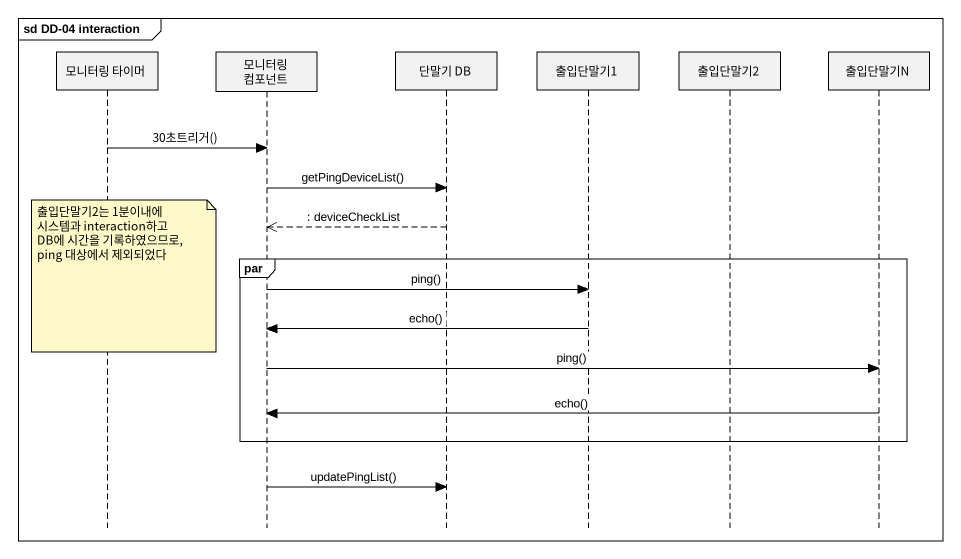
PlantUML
@startuml
mainframe sd DD-04 interaction
hide footbox
participant "모니터링 타이머" as 모니터링_타이머
participant "모니터링 컴포넌트" as 모니터링_컴포넌트
participant "단말기 DB" as 단말기_DB
participant 출입단말기1
participant 출입단말기2
participant 출입단말기N

모니터링_타이머 -> 모니터링_컴포넌트 : 30초트리거()
모니터링_컴포넌트 -> 단말기_DB : getPingDeviceList()
단말기_DB -->> 모니터링_컴포넌트 : : deviceCheckList
par
  note over 모니터링_타이머 : 출입단말기2는 1분이내에 시스템과 interaction하고 DB에 시간을 기록하였으므로, ping 대상에서 제외되었다
  모니터링_컴포넌트 -> 출입단말기1 : ping()
  출입단말기1 -> 모니터링_컴포넌트 : echo()
  모니터링_컴포넌트 -> 출입단말기N : ping()
  출입단말기N -> 모니터링_컴포넌트 : echo()
end
모니터링_컴포넌트 -> 단말기_DB : updatePingList()
@enduml
